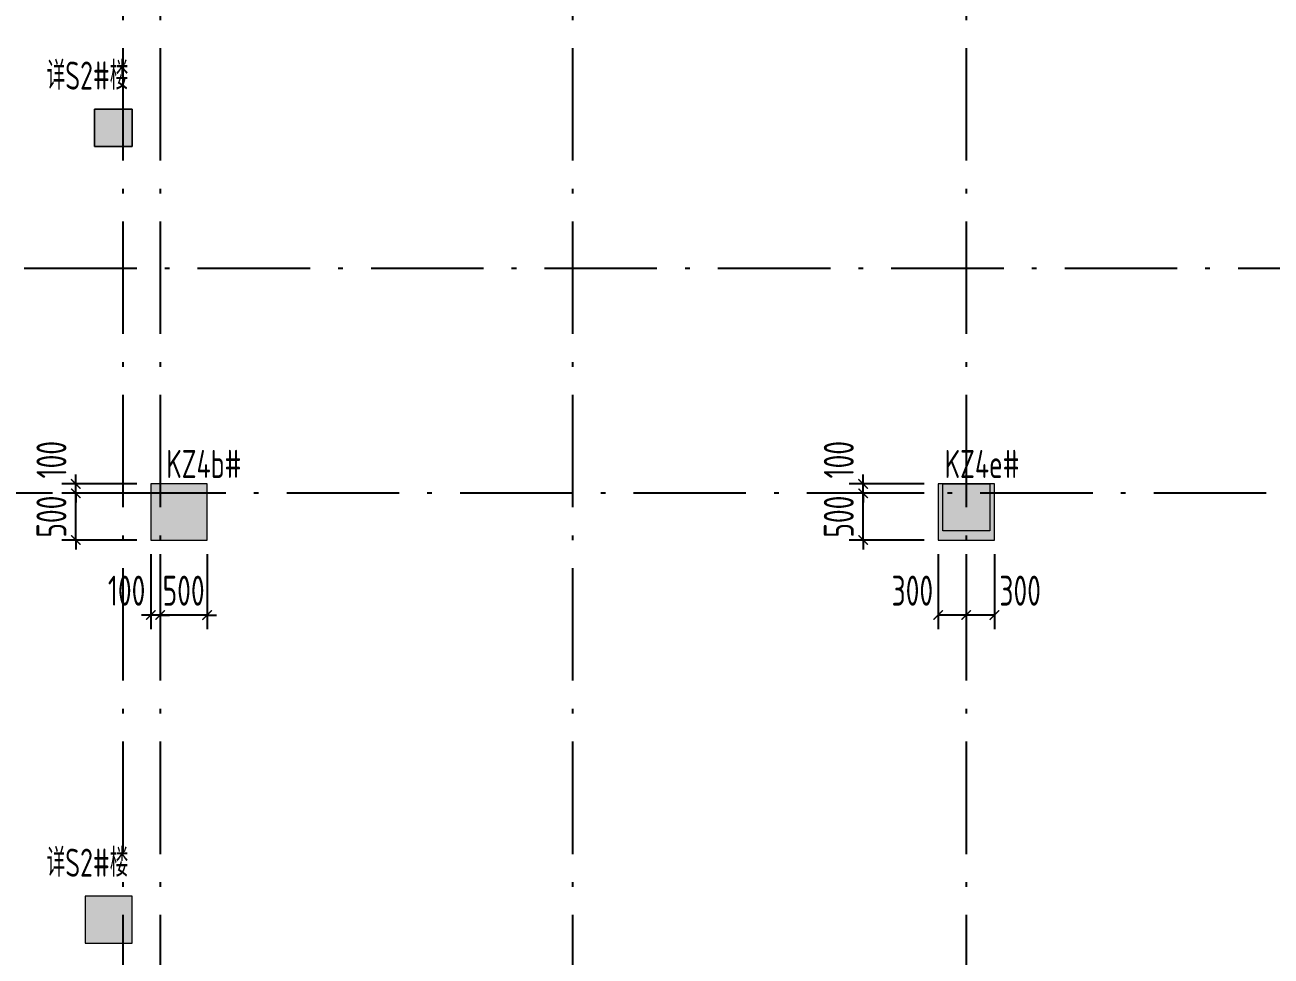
# Model space of a CAD drawing. Extents: x 169490 to 7584583, y -2399407 to 1374371.
# Drawn here: x 465113 to 478408, y 829490 to 839427 of the extents above; entities that cross this region are included whole.
import ezdxf

# ---------------------------------------------------------------- set-up
doc = ezdxf.new("R2010")
doc.units = 0
doc.header["$LTSCALE"] = 100
doc.linetypes.add('D3轴线点划线', pattern=[18.5, 12, -3, 0.5, -3])
doc.layers.get('0').update_dxf_attribs({"linetype": 'CONTINUOUS'})
doc.layers.get('DEFPOINTS').update_dxf_attribs({"linetype": 'CONTINUOUS'})
for name, color, linetype in [('C-DOTE', 8, 'D3轴线点划线'), ('S-COLU-DIM', 151, 'CONTINUOUS'), ('S-COLU-HATCH', 251, 'CONTINUOUS'), ('S-COLU-TEXT', 7, 'CONTINUOUS')]:
    doc.layers.add(name, color=color, linetype=linetype)
doc.layers.add('S-COLU-LINE1', color=6, linetype='CONTINUOUS', lineweight=18)
doc.styles.add('TSSD_Dimension', font='Tssdeng.shx', dxfattribs={"width": 0.7, "bigfont": 'tssdchn.shx'})
doc.dimstyles.new('TSSD_100_100$0', dxfattribs={"dimtxt": 320, "dimasz": 100, "dimexe": 150, "dimexo": 150, "dimgap": 100, "dimtad": 1, "dimdec": 0, "dimzin": 0, "dimdsep": 46, "dimtxsty": 'TSSD_Dimension', "dimblk": 'ARCHTICK', "dimcen": 0, "dimclrt": 7, "dimadec": 1, "dimazin": 0, "dimtfac": 1, "dimtdec": 0, "dimtix": 1, "dimtmove": 2, "dimatfit": 3, "dimldrblk": '_TSDBK', "dimfxl": 1, "dimtolj": 1, "dimtzin": 0, "dimarcsym": 0})

# ---------------------------------------------------------------- blocks, each defined once
blk = doc.blocks.new('_ARCHTICK')
at = {"const_width": 0.15}
blk.add_lwpolyline([(-0.5, -0.5), (0.5, 0.5)], dxfattribs=at)
blk = doc.blocks.new('*D3680')
at = {"layer": 'DEFPOINTS', "color": 0, "ltscale": 10, "transparency": 16777216}
for p in [(475156, 833929), (475456, 833929), (475156, 833129)]:
    blk.add_point(p, dxfattribs=at)
at = {"layer": 'S-COLU-DIM', "color": 0, "lineweight": -2, "ltscale": 10, "transparency": 16777216}
for p, q in [((475156, 833779), (475156, 832979)), ((475456, 833779), (475456, 832979)), ((475456, 833129), (475156, 833129))]:
    blk.add_line(p, q, dxfattribs=at)
at = {"layer": 'S-COLU-DIM', "color": 0, "lineweight": -2, "ltscale": 10, "transparency": 16777216, "xscale": 100, "yscale": 100, "zscale": 100, "rotation": 180}
blk.add_blockref('_ARCHTICK', (475156, 833129), dxfattribs=at)
at = {"layer": 'S-COLU-DIM', "color": 0, "lineweight": -2, "ltscale": 10, "transparency": 16777216, "xscale": 100, "yscale": 100, "zscale": 100}
blk.add_blockref('_ARCHTICK', (475456, 833129), dxfattribs=at)
at = {"layer": 'S-COLU-DIM', "color": 7, "ltscale": 10, "transparency": 16777216, "insert": (475731, 833389), "char_height": 320, "attachment_point": 5, "style": 'TSSD_Dimension'}
blk.add_mtext('\\A1;300', dxfattribs=at)
blk = doc.blocks.new('_TSDBK')
blk.add_line((-1, 0), (0, 0))
at = {"const_width": 0.5}
blk.add_lwpolyline([(-0.7, -0.7), (0.7, 0.7)], dxfattribs=at)
blk = doc.blocks.new('*D3681')
at = {"layer": 'DEFPOINTS', "color": 0, "ltscale": 10, "transparency": 16777216}
for p in [(474856, 833929), (475156, 833929), (474856, 833129)]:
    blk.add_point(p, dxfattribs=at)
at = {"layer": 'S-COLU-DIM', "color": 0, "lineweight": -2, "ltscale": 10, "transparency": 16777216}
for p, q in [((474856, 833779), (474856, 832979)), ((475156, 833779), (475156, 832979)), ((475156, 833129), (474856, 833129))]:
    blk.add_line(p, q, dxfattribs=at)
at = {"layer": 'S-COLU-DIM', "color": 0, "lineweight": -2, "ltscale": 10, "transparency": 16777216, "xscale": 100, "yscale": 100, "zscale": 100, "rotation": 180}
blk.add_blockref('_ARCHTICK', (474856, 833129), dxfattribs=at)
at = {"layer": 'S-COLU-DIM', "color": 0, "lineweight": -2, "ltscale": 10, "transparency": 16777216, "xscale": 100, "yscale": 100, "zscale": 100}
blk.add_blockref('_ARCHTICK', (475156, 833129), dxfattribs=at)
at = {"layer": 'S-COLU-DIM', "color": 7, "ltscale": 10, "transparency": 16777216, "insert": (474581, 833389), "char_height": 320, "attachment_point": 5, "style": 'TSSD_Dimension'}
blk.add_mtext('\\A1;300', dxfattribs=at)
blk = doc.blocks.new('*D3682')
at = {"layer": 'DEFPOINTS', "color": 0, "ltscale": 10, "transparency": 16777216}
for p in [(474056, 834429), (474856, 834429), (474856, 833929)]:
    blk.add_point(p, dxfattribs=at)
at = {"layer": 'S-COLU-DIM', "color": 0, "lineweight": -2, "ltscale": 10, "transparency": 16777216}
for p, q in [((474056, 834429), (474056, 834529)), ((474706, 834429), (473906, 834429)), ((474056, 833929), (474056, 834429)), ((474706, 833929), (473906, 833929)), ((474056, 833929), (474056, 833829))]:
    blk.add_line(p, q, dxfattribs=at)
at = {"layer": 'S-COLU-DIM', "color": 0, "lineweight": -2, "ltscale": 10, "transparency": 16777216, "xscale": 100, "yscale": 100, "zscale": 100}
for p, rotation in [((474056, 834429), 270), ((474056, 833929), 90)]:
    blk.add_blockref('_ARCHTICK', p, dxfattribs=dict(at, rotation=rotation))
at = {"layer": 'S-COLU-DIM', "color": 7, "ltscale": 10, "transparency": 16777216, "insert": (473796, 834179), "char_height": 320, "attachment_point": 5, "rotation": 90, "style": 'TSSD_Dimension'}
blk.add_mtext('\\A1;500', dxfattribs=at)
blk = doc.blocks.new('*D3683')
at = {"layer": 'DEFPOINTS', "color": 0, "ltscale": 10, "transparency": 16777216}
for p in [(474056, 834529), (474856, 834529), (474856, 834429)]:
    blk.add_point(p, dxfattribs=at)
at = {"layer": 'S-COLU-DIM', "color": 0, "lineweight": -2, "ltscale": 10, "transparency": 16777216}
for p, q in [((474706, 834529), (473906, 834529)), ((474056, 834529), (474056, 834629)), ((474056, 834429), (474056, 834529)), ((474706, 834429), (473906, 834429)), ((474056, 834429), (474056, 834329))]:
    blk.add_line(p, q, dxfattribs=at)
at = {"layer": 'S-COLU-DIM', "color": 0, "lineweight": -2, "ltscale": 10, "transparency": 16777216, "xscale": 100, "yscale": 100, "zscale": 100}
for p, rotation in [((474056, 834529), 270), ((474056, 834429), 90)]:
    blk.add_blockref('_ARCHTICK', p, dxfattribs=dict(at, rotation=rotation))
at = {"layer": 'S-COLU-DIM', "color": 7, "ltscale": 10, "transparency": 16777216, "insert": (473796, 834787), "char_height": 320, "attachment_point": 5, "rotation": 90, "style": 'TSSD_Dimension'}
blk.add_mtext('\\A1;100', dxfattribs=at)
blk = doc.blocks.new('*D3700')
at = {"layer": 'DEFPOINTS', "color": 0, "ltscale": 10, "transparency": 16777216}
for p in [(466556, 833929), (467056, 833929), (466556, 833129)]:
    blk.add_point(p, dxfattribs=at)
at = {"layer": 'S-COLU-DIM', "color": 0, "lineweight": -2, "ltscale": 10, "transparency": 16777216}
for p, q in [((466556, 833779), (466556, 832979)), ((467056, 833779), (467056, 832979)), ((466556, 833129), (466456, 833129)), ((467056, 833129), (466556, 833129)), ((467056, 833129), (467156, 833129))]:
    blk.add_line(p, q, dxfattribs=at)
at = {"layer": 'S-COLU-DIM', "color": 0, "lineweight": -2, "ltscale": 10, "transparency": 16777216, "xscale": 100, "yscale": 100, "zscale": 100}
blk.add_blockref('_ARCHTICK', (466556, 833129), dxfattribs=at)
at = {"layer": 'S-COLU-DIM', "color": 0, "lineweight": -2, "ltscale": 10, "transparency": 16777216, "xscale": 100, "yscale": 100, "zscale": 100, "rotation": 180}
blk.add_blockref('_ARCHTICK', (467056, 833129), dxfattribs=at)
at = {"layer": 'S-COLU-DIM', "color": 7, "ltscale": 10, "transparency": 16777216, "insert": (466806, 833389), "char_height": 320, "attachment_point": 5, "style": 'TSSD_Dimension'}
blk.add_mtext('\\A1;500', dxfattribs=at)
blk = doc.blocks.new('*D3701')
at = {"layer": 'DEFPOINTS', "color": 0, "ltscale": 10, "transparency": 16777216}
for p in [(466456, 833929), (466556, 833929), (466456, 833129)]:
    blk.add_point(p, dxfattribs=at)
at = {"layer": 'S-COLU-DIM', "color": 0, "lineweight": -2, "ltscale": 10, "transparency": 16777216}
for p, q in [((466456, 833779), (466456, 832979)), ((466556, 833779), (466556, 832979)), ((466456, 833129), (466356, 833129)), ((466556, 833129), (466456, 833129)), ((466556, 833129), (466656, 833129))]:
    blk.add_line(p, q, dxfattribs=at)
at = {"layer": 'S-COLU-DIM', "color": 0, "lineweight": -2, "ltscale": 10, "transparency": 16777216, "xscale": 100, "yscale": 100, "zscale": 100}
blk.add_blockref('_ARCHTICK', (466456, 833129), dxfattribs=at)
at = {"layer": 'S-COLU-DIM', "color": 0, "lineweight": -2, "ltscale": 10, "transparency": 16777216, "xscale": 100, "yscale": 100, "zscale": 100, "rotation": 180}
blk.add_blockref('_ARCHTICK', (466556, 833129), dxfattribs=at)
at = {"layer": 'S-COLU-DIM', "color": 7, "ltscale": 10, "transparency": 16777216, "insert": (466198, 833389), "char_height": 320, "attachment_point": 5, "style": 'TSSD_Dimension'}
blk.add_mtext('\\A1;100', dxfattribs=at)
blk = doc.blocks.new('*D3702')
at = {"layer": 'DEFPOINTS', "color": 0, "ltscale": 10, "transparency": 16777216}
for p in [(465656, 834429), (466456, 834429), (466456, 833929)]:
    blk.add_point(p, dxfattribs=at)
at = {"layer": 'S-COLU-DIM', "color": 0, "lineweight": -2, "ltscale": 10, "transparency": 16777216}
for p, q in [((465656, 834429), (465656, 834529)), ((466306, 834429), (465506, 834429)), ((465656, 833929), (465656, 834429)), ((466306, 833929), (465506, 833929)), ((465656, 833929), (465656, 833829))]:
    blk.add_line(p, q, dxfattribs=at)
at = {"layer": 'S-COLU-DIM', "color": 0, "lineweight": -2, "ltscale": 10, "transparency": 16777216, "xscale": 100, "yscale": 100, "zscale": 100}
for p, rotation in [((465656, 834429), 270), ((465656, 833929), 90)]:
    blk.add_blockref('_ARCHTICK', p, dxfattribs=dict(at, rotation=rotation))
at = {"layer": 'S-COLU-DIM', "color": 7, "ltscale": 10, "transparency": 16777216, "insert": (465396, 834179), "char_height": 320, "attachment_point": 5, "rotation": 90, "style": 'TSSD_Dimension'}
blk.add_mtext('\\A1;500', dxfattribs=at)
blk = doc.blocks.new('*D3703')
at = {"layer": 'DEFPOINTS', "color": 0, "ltscale": 10, "transparency": 16777216}
for p in [(465656, 834529), (466456, 834529), (466456, 834429)]:
    blk.add_point(p, dxfattribs=at)
at = {"layer": 'S-COLU-DIM', "color": 0, "lineweight": -2, "ltscale": 10, "transparency": 16777216}
for p, q in [((466306, 834529), (465506, 834529)), ((465656, 834529), (465656, 834629)), ((465656, 834429), (465656, 834529)), ((466306, 834429), (465506, 834429)), ((465656, 834429), (465656, 834329))]:
    blk.add_line(p, q, dxfattribs=at)
at = {"layer": 'S-COLU-DIM', "color": 0, "lineweight": -2, "ltscale": 10, "transparency": 16777216, "xscale": 100, "yscale": 100, "zscale": 100}
for p, rotation in [((465656, 834529), 270), ((465656, 834429), 90)]:
    blk.add_blockref('_ARCHTICK', p, dxfattribs=dict(at, rotation=rotation))
at = {"layer": 'S-COLU-DIM', "color": 7, "ltscale": 10, "transparency": 16777216, "insert": (465396, 834787), "char_height": 320, "attachment_point": 5, "rotation": 90, "style": 'TSSD_Dimension'}
blk.add_mtext('\\A1;100', dxfattribs=at)

msp = doc.modelspace()

# ---------------------------------------------------------------- hatches: boundary and pattern name
at = {"layer": 'S-COLU-HATCH'}
h = msp.add_hatch(color=256, dxfattribs=at)
h.dxf.hatch_style = 1
h.paths.add_polyline_path([(465856.9, 838528.9), (466256.9, 838528.9), (466256.9, 838128.9), (465856.9, 838128.9)])
at = {"layer": 'S-COLU-HATCH', "ltscale": 10}
h = msp.add_hatch(color=256, dxfattribs=at)
h.dxf.hatch_style = 1
h.paths.add_polyline_path([(466256.9, 838528.9), (465856.9, 838528.9), (465856.9, 838128.9), (466256.9, 838128.9)])
h = msp.add_hatch(color=256, dxfattribs=at)
h.dxf.hatch_style = 1
h.paths.add_polyline_path([(467055.9, 834528.9), (466455.9, 834528.9), (466455.9, 833928.9), (467055.9, 833928.9)])
h = msp.add_hatch(color=256, dxfattribs=at)
h.dxf.hatch_style = 1
h.paths.add_polyline_path([(475455.9, 834528.9), (474855.9, 834528.9), (474855.9, 833928.9), (475455.9, 833928.9)])
h = msp.add_hatch(color=256, dxfattribs=at)
h.dxf.hatch_style = 1
h.paths.add_polyline_path([(474905.9, 834528.9), (475405.9, 834528.9), (475405.9, 834028.9), (474905.9, 834028.9)])
h = msp.add_hatch(color=256, dxfattribs=at)
h.dxf.hatch_style = 1
h.paths.add_polyline_path([(466256.9, 830128.9), (465756.9, 830128.9), (465756.9, 829628.9), (466256.9, 829628.9)])

# ---------------------------------------------------------------- linework, layer by layer
at = {"layer": 'C-DOTE'}
for p, q in [((466155.9, 841028.9), (466155.9, 816328.9)), ((466555.9, 841028.9), (466555.9, 816328.9)), ((470955.9, 841028.9), (470955.9, 828628.9)), ((475155.9, 841028.9), (475155.9, 816328.9)), ((542155.9, 836828.9), (464379.5, 836828.9)), ((500555.9, 834428.9), (464379.5, 834428.9))]:
    msp.add_line(p, q, dxfattribs=at)
at = {"layer": 'S-COLU-LINE1'}
for points in [[(465856.9, 838528.9), (466256.9, 838528.9), (466256.9, 838128.9), (465856.9, 838128.9)], [(466256.9, 838528.9), (465856.9, 838528.9), (465856.9, 838128.9), (466256.9, 838128.9)], [(467055.9, 834528.9), (466455.9, 834528.9), (466455.9, 833928.9), (467055.9, 833928.9)], [(475455.9, 834528.9), (474855.9, 834528.9), (474855.9, 833928.9), (475455.9, 833928.9)], [(474905.9, 834528.9), (475405.9, 834528.9), (475405.9, 834028.9), (474905.9, 834028.9)], [(466256.9, 830128.9), (465756.9, 830128.9), (465756.9, 829628.9), (466256.9, 829628.9)]]:
    msp.add_lwpolyline(points, close=True, dxfattribs=at)

# ---------------------------------------------------------------- texts
at = {"layer": 'S-COLU-TEXT', "color": 4, "style": 'TSSD_Dimension', "width": 0.7}
for p in [(465343.7, 838736.4), (465343.7, 830336.4)]:
    msp.add_text('详S2#楼', height=300, dxfattribs=at).set_placement(p)
at = {"layer": 'S-COLU-TEXT', "color": 3, "style": 'TSSD_Dimension', "width": 0.7}
for s, p in [('KZ4b#', (466620.5, 834591.5)), ('KZ4e#', (474924.6, 834591.1))]:
    msp.add_text(s, height=300, dxfattribs=at).set_placement(p)

# ---------------------------------------------------------------- dimensions: what is measured, and where the dimension line sits
at = {"layer": 'S-COLU-DIM', "ltscale": 10}
for base, p1, p2, picture, middle in [((465655.9, 834528.9), (466455.9, 834428.9), (466455.9, 834528.9), '*D3703', (465395.9, 834786.9)), ((474055.9, 834528.9), (474855.9, 834428.9), (474855.9, 834528.9), '*D3683', (473795.9, 834786.9))]:
    dim = msp.add_linear_dim(base=base, p1=p1, p2=p2, angle=270, dimstyle='TSSD_100_100$0', dxfattribs=at)
    dim.commit()
    dim.dimension.update_dxf_attribs({"geometry": picture, "text_midpoint": middle, "dimtype": 160})
for base, p1, p2, picture, middle in [((465655.9, 834428.9), (466455.9, 833928.9), (466455.9, 834428.9), '*D3702', (465395.9, 834178.9)), ((474055.9, 834428.9), (474855.9, 833928.9), (474855.9, 834428.9), '*D3682', (473795.9, 834178.9))]:
    dim = msp.add_linear_dim(base=base, p1=p1, p2=p2, angle=270, dimstyle='TSSD_100_100$0', dxfattribs=at)
    dim.commit()
    dim.dimension.update_dxf_attribs({"geometry": picture, "text_midpoint": middle})
for base, p1, p2, picture, middle in [((466455.9, 833128.9), (466555.9, 833928.9), (466455.9, 833928.9), '*D3701', (466197.8, 833388.9)), ((474855.9, 833128.9), (475155.9, 833928.9), (474855.9, 833928.9), '*D3681', (474580.6, 833388.9)), ((475155.9, 833128.9), (475455.9, 833928.9), (475155.9, 833928.9), '*D3680', (475731.2, 833388.9))]:
    dim = msp.add_linear_dim(base=base, p1=p1, p2=p2, dimstyle='TSSD_100_100$0', dxfattribs=at)
    dim.commit()
    dim.dimension.update_dxf_attribs({"geometry": picture, "text_midpoint": middle, "dimtype": 160})
dim = msp.add_linear_dim(base=(466555.9, 833128.9), p1=(467055.9, 833928.9), p2=(466555.9, 833928.9), dimstyle='TSSD_100_100$0', dxfattribs=at)
dim.commit()
dim.dimension.update_dxf_attribs({"geometry": '*D3700', "text_midpoint": (466805.9, 833388.9)})

doc.saveas('drawing.dxf')
